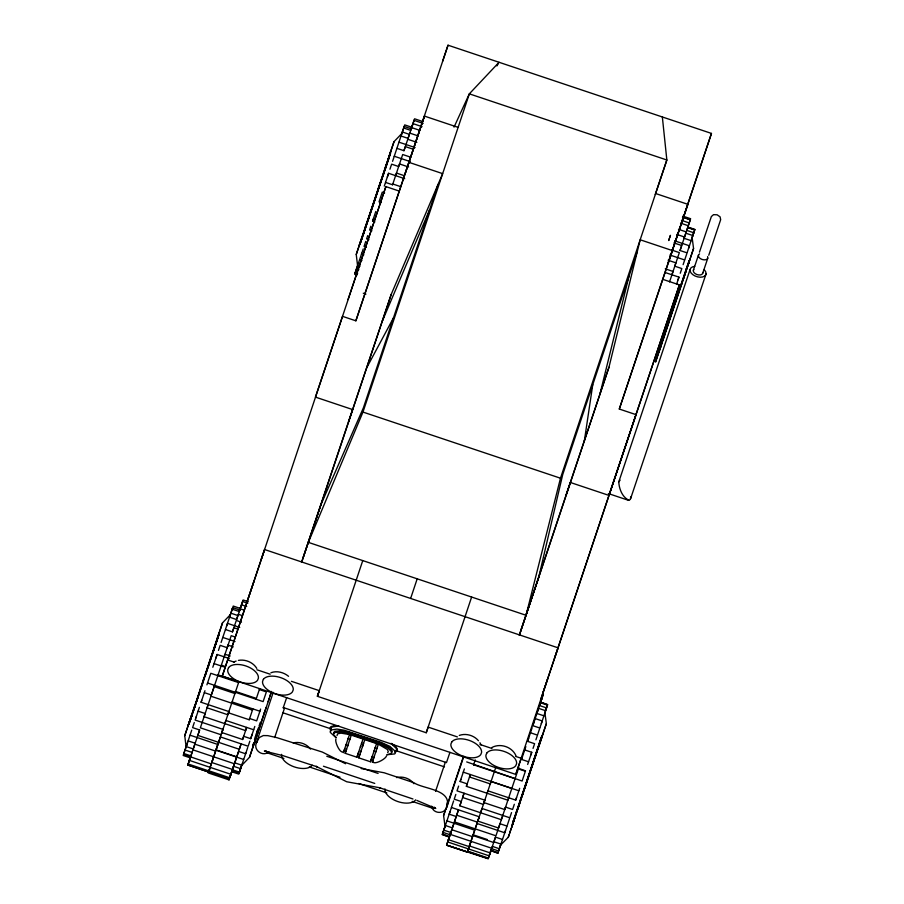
<?xml version="1.0" encoding="UTF-8"?>
<svg xmlns="http://www.w3.org/2000/svg" width="904" height="904" viewBox="0 0 904 904"><rect width="100%" height="100%" fill="white"/><g stroke="black" fill="none" stroke-linecap="round" stroke-linejoin="round"><path stroke-width="1.36" d="M690.046 269.618L618.788 481.877C619.037 488.838 622.472 497.708 629.297 500.353L630.596 498.669L706.035 273.923M630.596 498.669L630.653 496.929M584.379 440.756L592.753 384.675M186.088 746.862L184.755 735.664L188.631 723.991M230.35 614.697L222.531 622.822L218.666 634.495M357.577 265.686L356.244 254.487L360.108 242.814M241.662 765.473L249.481 757.337L253.346 745.664M401.828 133.521L394.02 141.657L388.098 159.262M519.495 634.902L608.957 367.25L640.179 239.775L672.429 250.589L619.296 409.037L636.02 414.642L608.934 495.392L570.322 482.465L519.246 635.275M599.827 394.551L628.947 276.398M662.349 116.978L666.847 159.997L560.48 478.205L526.049 615.274L308.332 542.366L362.967 412.066L469.334 93.846L499.064 62.286M466.701 761.925L522.128 781.022L525.54 770.75M468.509 848.63L467.345 852.133L446.587 845.183L488.171 858.8L490.996 850.348L498.025 852.709M515.088 778.672L473.583 764.773M467.345 852.133L467.504 851.568L488.262 858.517M511.822 788.424L491.075 781.474L477.798 821.069L498.556 828.019L499.98 823.725L507.02 826.086L509.528 818.549M682.836 216.112L690.622 218.723L687.752 227.333L694.78 229.684M449.932 752.365L446.463 762.614L283.302 707.527M335.915 738.873C334.457 742.353 341.158 755.631 343.904 751.156M358.775 751.721L356.922 757.236L345.192 753.314L345.701 751.766M356.922 757.236L357.43 755.687M372.312 756.252L370.459 761.767L358.73 757.846L359.238 756.298M370.459 761.767L370.968 760.219M386.562 755.834C385.612 759.484 372.301 766.061 372.776 760.829M361.769 239.029L362.108 238.023M388.98 157.827L389.308 156.81L388.697 158.595M252.611 745.19L252.973 744.082M660.677 345.611L660.349 346.627L660.96 344.831M687.548 265.414L687.876 264.397M513.449 820.764L513.122 821.781L513.732 819.984M540.332 740.568L540.66 739.551L540.05 741.348M204.959 690.701L204.327 692.634L211.355 694.984L210.948 696.227L252.453 710.126L252.86 708.883L249.233 719.765L228.475 712.815L228.881 711.561L201.095 702.261L201.739 700.329M239.255 611.545L239.763 609.985L232.735 607.624L232.215 609.194L239.255 611.545L243.108 599.973L248.295 601.702M210.948 696.227L228.057 645.128L233.243 646.857M360.832 240.735L360.267 242.441L360.719 241.131M374.923 221.875L372.584 221.084L373.216 219.152M411.241 128.809L404.212 126.458L403.692 128.018L410.732 130.368L414.586 118.797L422.371 121.407M231.706 703.176L232.113 701.933L259.9 711.245L256.668 720.872L249.64 718.51L249.233 719.765M259.9 711.245L260.601 709.086M445.401 825.352L442.293 834.652L449.322 837.002L442.372 834.369L445.039 826.403L443.593 815.544L445.728 809.091M692.136 237.594L693.56 248.521L690.588 257.504M500.601 845.082L508.308 837.217L509.178 834.561M544.909 712.747L546.344 723.675L543.361 732.658M190.428 719.742L189.06 723.912L192.416 713.945M191.863 715.448L190.292 720.205L190.902 718.42M216.406 641.207L218.508 634.879L216.621 640.439M216.259 642.744L217.83 637.987L217.22 639.772M217.694 638.45L219.062 634.28L215.717 644.236M196.224 716.782L195.128 720.059L222.915 729.358L221.853 732.556L242.611 739.506L246.656 727.415L245.594 730.601L204.089 716.702L205.151 713.516L198.112 711.154L199.377 707.357M362.368 236.113L359.385 245.086L362.154 236.882M387.895 160.031L389.986 153.703L389.534 155.013M361.905 238.566L360.538 242.735L361.204 240.792M387.737 161.567L390.551 153.104L387.567 161.952M214.587 685.356L207.072 707.809L227.819 714.759L228.881 711.561M229.559 617.183L236.588 619.545L237.921 615.545L230.882 613.194M367.702 235.605L366.606 238.882L368.956 239.673M370.855 226.181L369.6 229.989L371.939 230.769M401.037 136.018L408.066 138.368L409.399 134.368L402.37 132.018M224.836 723.652L225.898 720.465L253.685 729.765L250.702 738.67L243.673 736.308L242.611 739.506M250.702 738.67L252.171 734.251M253.685 729.765L254.792 726.454M255.595 738.963L253.504 745.291L269.392 698.001M508.692 797.769L507.878 800.221L466.374 786.322L467.187 783.87L460.159 781.508L460.87 779.35M460.159 781.508L464.362 768.909M447.536 842.234L446.621 845.025L467.368 851.975M458.599 786.107L457.017 790.864L484.804 800.164L483.99 802.616L504.748 809.566L518.885 767.349M487.132 793.271L487.934 790.819L515.721 800.119L519.676 788.299M491.075 781.474L490.262 783.915L469.504 776.965L470.317 774.525L466.374 786.322M504.748 809.566L505.562 807.114L512.591 809.464L514.319 804.289M543.134 694.701L539.518 705.549L546.558 707.911M659.468 349.226L661.92 341.859M658.507 353.08L655.536 362.063L660.496 347.373M661.039 345.565L659.75 349.486L662.429 341.576M688.057 265.019L689.345 261.087L686.667 269.008M515.721 800.119L516.546 797.644M512.24 824.369L513.596 820.29M513.822 820.719L512.534 824.64L515.201 816.73M539.078 744.32L539.914 741.822M540.185 741.043L541.891 735.856L541.236 737.8M509.607 833.296L511.291 828.233M191.795 714.544L187.908 726.262L193.241 710.431M194.891 705.278L188.789 723.618L190.676 718.058M214.011 648.417L219.389 632.235L210.632 658.259M190.767 718.714L203.863 678.475M208.711 664.27L215.502 643.942M193.467 710.646L196.71 700.939M203.434 680.011L210.892 657.728M214.18 648.97L217.355 639.467M196.044 702.916L203.513 680.588M208.146 667.005L214.655 647.546M205.05 676.271L208.519 665.92M191.738 730.116L186.213 746.591L193.253 748.941L195.174 743.235L188.134 740.884M194.281 722.556L192.597 727.618L199.626 729.969L197.818 735.381L239.323 749.28L241.131 743.868L236.791 756.84L216.033 749.891L217.841 744.478L190.055 735.178M187.546 742.602L183.196 755.484L190.235 757.846L190.575 756.851M212.813 667.265L217.107 654.462L229.322 658.564M229.695 616.652L233.243 606.064L240.272 608.426M206.926 684.825L210.802 673.299L238.588 682.599L238.871 681.774L218.101 674.892L217.841 675.65M364.764 228.904L380.188 183.094M360.978 240.249L366.369 224.102M378.765 187.331L386.98 162.776M364.515 230.757L375.002 199.411M376.087 196.428L383.556 174.099M385.488 167.24L390.867 151.058L390.065 153.42M362.244 237.549L365.419 228.045M382.889 176.077L386.573 165.082M385.658 167.794L388.833 158.302M218.452 650.405L220.158 645.343L227.186 647.705L231.209 635.681L235.108 636.992M225.446 629.523L232.475 631.873L236.294 620.46L241.481 622.201M239.967 609.251L240.735 606.946M185.049 750.049L192.077 752.41L187.851 764.987L208.564 772.027M239.933 609.409L242.656 601.273M361.781 253.222L354.673 274.319L357.023 275.098M384.29 186.1L388.584 173.297L404.698 178.687M401.127 135.566L404.721 124.899L411.761 127.249L411.41 128.232L414.134 120.108M363.227 248.95L361.532 254.001L363.883 254.792M365.758 241.391L364.075 246.442L366.414 247.233M515.879 756.49L521.201 758.275L515.766 774.412L222.26 676.124L385.884 186.608L399.24 191.083M222.26 676.124L264.601 549.542L558.107 647.84L554.491 658.304M385.533 182.416L392.562 184.766L402.687 154.516L410.472 157.115M396.924 148.346L403.952 150.708L407.772 139.284L416.857 142.323M301.529 562.356L352.605 409.557L315.428 397.105L342.514 316.343L355.871 320.818L448.034 45.2L711.459 133.419L668.35 262.409L687.899 204.327L655.637 193.524M355.871 320.818L424.462 116.107L458.125 127.374M218.576 742.331L220.384 736.918L248.159 746.229L249.854 741.167M222.915 729.358L221.107 734.771L200.36 727.822L208.135 704.611M199.626 729.969L189.399 760.411L230.904 774.31L229.74 777.779L208.982 770.829L210.327 766.829M192.959 749.868L234.452 763.767L232.543 769.473L211.785 762.524L217.841 744.478M190.337 757.484L187.806 765.078L229.356 778.886L229.017 779.869L208.259 772.92L213.999 755.891M238.871 681.774L221.853 732.556M236.791 756.84L238.588 751.427L245.628 753.789L247.73 747.472M232.543 769.473L236.678 757.134L234.757 762.84L241.786 765.202M301.778 561.994L391.24 294.331L442.655 173.636L409.003 162.358M229.017 779.869L233.582 766.309L240.622 768.66M245.865 753.043L238.769 774.095L231.74 771.745L232.079 770.75L239.108 773.112L242.125 764.106M438.09 184.348L363.419 407.749L320.954 504.601L302.795 558.57M256.261 734.24L257.504 730.511M257.018 731.935L258.307 728.059M258.002 731.754L252.623 747.936L261.38 721.9M256.51 736.218L264.725 711.663M263.708 714.691L266.126 707.448M268.149 701.685L271.573 691.458M273.234 692.385L256.261 743.167C253.312 750.433 263.233 757.292 268.85 751.653M274.68 737.54L284.432 708.363M319.168 690.972L317.394 696.295L426.247 732.749L428.146 727.11L457.39 736.907M362.764 560.593L317.394 696.295L319.293 690.656L291.416 681.322M347.95 739.122L349.498 734.511L340.966 733.144L337.61 733.799L337.011 735.585M349.758 739.721L351.294 735.121L363.024 739.043L361.487 743.653M410.631 598.448L417.196 578.82M375.024 748.184L376.561 743.574L364.832 739.653L360.583 752.331M376.821 748.783L378.369 744.184L387.466 749.552L388.324 751.778L387.658 752.535M426.247 732.749L471.628 597.047M435.547 791.407L445.299 762.23M463.842 756.219L446.87 807.001C444.836 814.572 432.79 814.075 431.705 806.187M455.819 794.424L454.237 799.17L461.266 801.52L459.842 805.803L501.336 819.702L502.771 815.419M453.638 800.887L449.198 814.176L456.226 816.527L454.429 821.905L495.934 835.804L505.562 807.114M449.909 811.995L443.062 832.392L450.09 834.754L450.859 832.494L443.819 830.143M637.399 251.097L562.74 474.498L538.671 577.509L520.512 631.478M489.188 855.851L447.683 841.952L450.09 834.754M491.742 848.268L450.237 834.369L453.977 823.228L452.418 827.861L445.378 825.51M447.683 841.952L450.859 832.494M477.798 821.069L479.233 816.775L451.446 807.475M480.589 812.752L482.013 808.47L509.799 817.781L511.528 812.594M484.804 800.164L483.38 804.447L462.622 797.497L464.057 793.215L459.842 805.803M502.511 839.477L495.482 837.127L490.183 852.901L469.436 845.952L474.724 830.177L446.949 820.866M475.188 828.855L476.984 823.476L504.771 832.776L506.861 826.505M479.233 816.775L477.436 822.154L456.689 815.205L458.475 809.826L454.429 821.905M499.392 848.754L492.364 846.393L488.42 858.099L467.673 851.15L471.21 840.641M619.296 409.037L711.459 133.419M669.548 281.901L679.345 252.623L671.559 250.012M684.859 259.471L687.074 252.871L680.034 250.521L690.351 219.548L682.576 216.937M676.576 284.251L678.96 277.132L665.446 272.612M691.933 238.147L694.102 231.661M540.841 699.052L679.379 284.896L662.666 279.302M515.766 774.412L679.379 284.896M537.631 734.613L539.846 728.025L532.818 725.675L542.016 698.091M540.287 703.12L541.485 699.526M524.704 749.936L531.744 752.286L528.569 761.778L521.529 759.428L525.834 746.602M533.032 748.399L534.614 743.698L527.574 741.348L532.128 727.776M540.242 703.267L543.394 693.876M669.661 318.683L673.57 307.01M661.197 344.006L662.7 339.486M663.084 338.356L670.022 317.598M674.655 304.015L678.203 293.427M678.565 292.342L681.684 283.031M662.327 340.616L663.581 336.887M666.474 329.282L674.327 305.801M681.469 283.664L689.119 260.702L688.452 262.646M669.378 320.581L658.779 352.39L665.061 333.723M674.768 304.784L685.853 271.629M683.141 279.731L690.317 258.194L680.746 286.647M505.517 830.516L498.624 851.003L491.595 848.653M544.705 713.301L546.875 706.815M513.969 819.16L516.353 812.041M515.856 813.51L519.145 803.701M519.314 803.147L526.343 782.163M534.241 758.818L539.801 742.173M516.014 814.108L511.551 827.544L519.63 803.554M534.456 758.173L523.845 789.859M534.908 756.851L537.914 747.823M538.761 746.365L542.129 736.24L531.202 768.739M515.89 814.515L523.032 793.124M535.405 756.456L543.101 733.347L538.321 747.495M522.162 795.735L527.111 780.954M535.925 754.885L517.845 808.877M199.592 691.47L211.265 656.394M192.993 711.165L200.564 688.599M197.072 700.091L214.248 648.563M193.874 709.629L197.648 698.351M213.412 651.083L216.338 642.337M191.365 717.087L194.71 707.109M183.715 753.925L186.834 744.557M201.095 702.261L204.327 692.634M226.576 626.076L232.735 607.624M195.75 718.205L198.112 711.154M221.096 642.484L227.503 623.353L239.718 627.444M385.533 166.89L388.245 158.81M362.007 237.334L367.51 220.926M378.211 188.721L385.782 166.155M364.719 229.254L379.183 185.851M384.889 169.907L388.245 159.929M363.261 234.678L369.126 217.186M374.945 199.547L378.414 189.196M378.584 188.721L385.737 167.387M368.549 218.915L376.132 196.292M188.879 761.823L190.462 757.089M236.588 619.545L240.181 608.799L244.069 610.098M232.475 631.873L233.853 627.771L237.752 629.071M389.929 169.229L391.635 164.178L398.664 166.528L399.534 163.952L408.619 166.991M392.573 161.319L394.28 156.256L410.393 161.658M355.193 272.748L357.487 265.855M394.223 156.381L404.212 126.458M372.584 221.084L375.804 211.457M348.017 299.563L385.884 186.608M247.334 600.764L254.058 580.978M403.952 150.708L405.331 146.606L413.117 149.205M408.066 138.368L412.992 123.622L422.066 126.662M442.598 61.336L448.034 45.2M404.924 174.178L424.462 116.107M216.033 749.891L222.068 731.878M211.785 762.524L215.627 751.111L194.868 744.161M348.503 421.806L391.24 294.331M231.955 771.033L229.819 777.417L231.842 771.383M239.277 772.536L241.843 764.874M259.03 726.149L260.228 722.567M255.335 737.133L257.425 730.918M269.878 696.249L271.449 691.56M345.735 745.755L348.243 738.229M346.142 744.512L344.006 750.862M344.797 748.546L343.384 752.704M347.531 746.354L350.051 738.839M347.95 745.122L345.961 751.021M346.594 749.156L345.192 753.314M360.346 747.066L361.781 742.783M358.323 753.077L360.685 746.049M362.481 746.659L363.577 743.393M361.069 750.896L358.73 757.846M373.872 751.597L375.307 747.314M371.86 757.608L374.211 750.58M375.68 752.207L377.115 747.924M373.657 758.219L376.019 751.19M374.12 756.863L372.256 762.377M463.402 756.591L448.983 799.599M448.553 800.854L443.593 815.544M655.253 194.507L666.847 159.997L469.334 93.846L454.034 127.125M446.587 845.183L449.593 836.11M473.526 764.976L475.221 759.891M566.22 494.725L608.957 367.25M669.435 238.34C666.79 246.272 672.361 229.605 669.728 237.481M491.008 781.677L495.968 766.841M478.103 820.131L472.939 835.556L493.686 842.505M680.034 250.521L681.718 245.526L673.932 242.927M687.221 252.374L689.436 245.786L674.621 240.826M688.554 248.374L694.701 229.966L687.661 227.605L686.746 230.396L693.775 232.757M691.684 238.95L694.871 229.413L687.831 227.051M542.999 692.645L547.564 679.266M489.041 856.133L491.2 849.67M532.818 725.675L534.49 720.68M680.52 286.252L686.814 267.516M661.412 343.509L674.7 303.88M673.955 305.846L680.689 285.732M688.599 263.211L693.56 248.521M663.547 338.232L682.249 282.184M501.087 843.545L497.867 853.263L490.906 850.63L497.946 852.98M541.338 723.528L547.643 704.566L540.615 702.205L547.564 704.837M693.379 270.217L698.453 255.109M699.447 252.159L711.358 216.553L713.516 214.666L717.132 214.79L720.092 216.87L720.669 219.672L708.747 255.278M499.878 847.127L501.019 843.714M540.004 727.528L542.219 720.94L535.179 718.578M526.727 780.999L529.925 771.474M520.308 800.447L523.574 790.695M530.196 770.637L537.078 750.128M514.184 818.662L520.478 799.927M524.828 788.028L533.529 761.801M536.626 751.518L539.586 742.67M541.383 738.365L546.344 723.675M513.269 822.527L508.308 837.217M702.69 273.336L707.764 258.228M218.824 633.817L222.531 622.822M188.473 724.68L184.755 735.664M215.864 658.146L217.107 654.462M390.302 152.64L394.02 141.657M359.95 243.504L356.244 254.487M361.611 239.571L363.894 232.78M224.135 656.824L225.006 654.247L230.192 655.976M227.186 647.705L228.057 645.128M387.341 176.981L388.584 173.297M395.613 175.647L396.483 173.071L404.269 175.681M208.982 770.829L211.321 763.903L183.535 754.501M233.582 766.309L232.418 769.767L239.447 772.129M254.465 739.698L255.595 736.353M253.188 746.354L249.481 757.337M286.647 697.685L283.178 707.934M358.097 753.744L357.509 755.473M359.476 755.631L359.905 754.343M371.205 759.552L371.634 758.275M373.002 760.162L373.431 758.885M450.237 834.369L451.808 829.736L472.555 836.686L469.436 845.952M671.932 274.782L673.051 271.449L665.276 268.838M680.249 273.245L681.831 268.556L674.802 266.194L675.921 262.861L668.135 260.25M683.119 264.657L684.701 259.968L669.887 255.007M685.763 270.658L688.046 263.866M659.773 348.379L661.005 344.729M661.332 343.723L662.462 340.367M527.574 741.348L528.704 738.014M495.482 837.127L493.923 841.76L500.952 844.11M535.902 739.811L537.484 735.121L530.445 732.76M538.535 745.811L540.818 739.02M512.963 822.312L515.235 815.521M349.498 734.511L351.294 735.121M363.024 739.043L364.832 739.653M376.561 743.574L378.369 744.184M467.673 851.15L469.199 846.641L448.452 839.692M678.056 279.799L678.96 277.132M521.529 759.428L522.06 757.857M530.84 754.953L531.744 752.286M527.665 764.445L528.569 761.778M221.084 665.943L221.344 665.186L225.243 666.485M392.562 184.766L392.822 184.009L400.608 186.619M260.985 560.017L264.601 549.542M618.788 481.877L620.087 480.193M382.109 321.643L429.637 209.649M257.188 741.257L256.261 743.167L259.29 737.551L263.313 735.562L267.821 735.641L276.986 737.698L322.332 752.06L345.588 763.733M366.674 367.838L393.443 317.925M496.929 65.924L498.353 63.495M233.786 661.999L236.113 661.061M491.991 747.45C500.511 742.885 512.387 746.975 516.06 755.97M394.573 752.071L396.336 751.36A28.645 7.605 18.5 0 0 397.218 748.772L395.41 746.252L391.601 743.461M270.94 672.734C276.884 670.474 283.777 672.35 288.557 676.305M459.288 735.427C465.91 732.997 473.967 735.359 478.453 740.726M238.407 660.383C245.357 659.106 253.063 662.282 256.781 668.384M293.178 742.941C299.597 741.382 306.512 743.834 310.513 749.077M396.607 777.576C403.026 776.005 409.941 778.468 413.942 783.711M266.386 750.941L264.363 751.077L282.907 755.631L317.361 766.897L316.117 766.332L346.695 781.757L380.539 787.904L379.205 787.61L412.958 799M387.115 754.603L390.867 753.834A22.171 5.887 18.5 0 0 391.579 751.721L387.952 748.06L382.064 744.975L349.69 733.946L341 731.969L334.39 732.568A22.171 5.887 18.5 0 0 333.678 734.681L336.198 737.551M337.949 726.093L332.175 726.997A26.724 7.096 18.5 0 0 331.339 729.46M338.751 725.754L334.028 725.686L331.045 726.613A28.645 7.605 18.5 0 0 330.175 729.2L331.147 730.827M387.115 754.716L394.573 753.947A26.724 7.096 18.5 0 0 395.41 751.495L389.94 746.388L380.833 742.252L344.334 730.24L336.955 729.076L331.18 729.98A26.724 7.096 18.5 0 0 330.344 732.443L335.813 737.54M361.182 768.547L384.177 772.773L413.829 782.694C423.445 789.271 452.475 789.271 446.87 807.001L447.164 802.82M414.077 120.356L423.151 123.396M682.486 217.22L690.272 219.83M411.659 127.622L419.445 130.232M681.458 220.339L689.244 222.938M680.531 223.13L688.317 225.729M409.828 133.125L417.614 135.724M678.475 229.3L686.26 231.91M692.848 235.548L685.82 233.198L684.113 238.306L691.142 240.667M676.768 234.418L684.554 237.029M398.98 142.188L415.094 147.578M384.629 192.902L382.279 192.123L379.036 201.829L381.375 202.609M359.611 259.708L361.962 260.499M357.701 265.414L360.041 266.205M356.526 268.883L358.877 269.663M355.362 272.341L357.701 273.132M355.012 273.324L357.362 274.115M363.295 293.258L365.917 294.139M608.358 493.561L628.144 500.194M362.967 412.066L560.48 478.205M242.6 601.533L247.786 603.273M540.445 702.758L547.474 705.12M241.515 604.799L246.702 606.539M545.632 710.702L538.592 708.34L536.886 713.459L543.925 715.821M238.351 614.291L242.249 615.59M222.802 637.433L235.017 641.524M227.695 659.976L234.328 662.203M256.894 669.762L270.172 674.203M479.99 744.478L491.957 748.478M214.056 663.592L223.683 666.813M519.687 768.795L524.376 770.366M518.354 768.92L525.393 771.27M207.558 682.995L263.12 701.606L266.375 691.899L259.335 689.549L259.629 688.724L256.092 699.255L256.374 698.43L235.628 691.481L234.927 693.549L214.18 686.599M463.289 772.163L518.862 790.774M282.873 712.759L330.954 728.861M396.404 750.783L444.486 766.886M326.785 756.252L378.098 773.44M323.44 766.23L374.753 783.418M266.488 752.603L283.867 758.422M309.27 766.931L340.017 777.225M358.741 783.497L386.822 792.898M412.224 801.407L433.615 808.571M473.165 834.81L487.437 839.59M215.92 750.184L243.707 759.496M442.463 834.098L448.316 836.064M183.874 753.518L190.913 755.868M188.19 764.004L208.937 770.954M416.88 800.424L435.751 808.481L434.202 807.159M390.935 743.416L396.404 748.512A26.724 7.096 18.5 0 1 395.568 750.975M479.956 742.749L481.03 744.896M334.118 733.359A22.171 5.887 18.5 0 1 334.83 731.246L341.441 730.658L350.13 732.624L382.505 743.653L389.5 747.529L392.02 750.399A22.171 5.887 18.5 0 1 391.308 752.512M704.261 269.754A8.305 5.028 18.6 0 1 702.555 276.997A8.305 5.028 18.6 0 1 691.029 272.884A8.305 5.028 18.6 0 1 694.735 266.364M707.606 256.612A4.904 2.972 18.6 0 1 702.171 259.482A4.904 2.972 18.6 0 1 699.549 253.911M702.781 272.545A4.904 2.972 18.6 0 1 697.097 274.59A4.904 2.972 18.6 0 1 693.786 269.539M312.242 765.213A16.396 8.712 18.5 0 1 294.06 766.818A16.396 8.712 18.5 0 1 281.596 754.365M415.671 799.848A16.396 8.712 18.5 0 1 397.489 801.452A16.396 8.712 18.5 0 1 385.025 789M228.565 667.649L227.729 669.706A15.967 8.486 18.5 0 0 239.865 681.831A15.967 8.486 18.5 0 0 257.561 680.271L258.386 678.215A15.967 8.486 18.5 0 0 246.25 666.09A15.967 8.486 18.5 0 0 228.565 667.649M263.392 679.322L262.567 681.379A15.967 8.486 18.5 0 0 274.703 693.504A15.967 8.486 18.5 0 0 292.387 691.933L293.224 689.888A15.967 8.486 18.5 0 0 281.087 677.763A15.967 8.486 18.5 0 0 263.392 679.322M451.74 742.014L450.904 744.071A15.967 8.486 18.5 0 0 463.04 756.196A15.967 8.486 18.5 0 0 480.736 754.637L481.561 752.58A15.967 8.486 18.5 0 0 469.425 740.455A15.967 8.486 18.5 0 0 451.74 742.014M486.77 753.1L485.934 755.156A15.967 8.486 18.5 0 0 498.07 767.281A15.967 8.486 18.5 0 0 515.755 765.722L516.591 763.665A15.967 8.486 18.5 0 0 504.455 751.54A15.967 8.486 18.5 0 0 486.77 753.1"/></g></svg>
